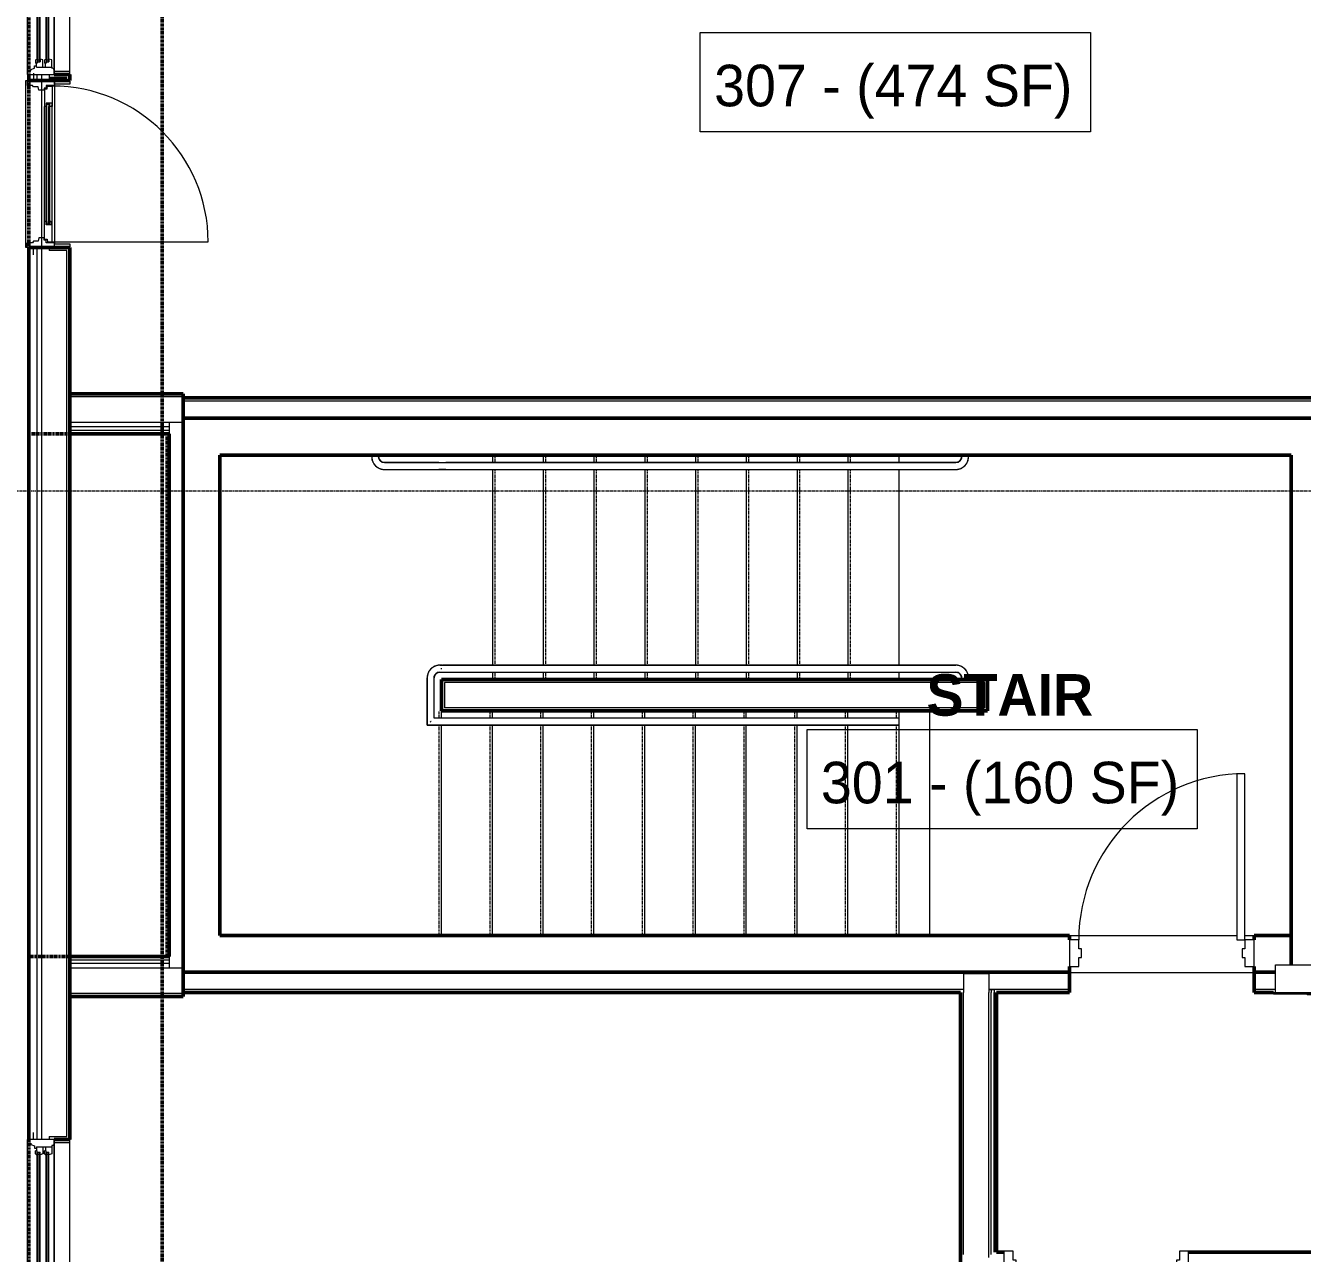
# Model space of a CAD drawing. Header units: inches. Extents: x -4235 to -464, y 9767 to 12463.
# Drawn here: x -3861.4 to -3584.9, y 11370.1 to 11636 of the extents above; entities that cross this region are included whole.
import ezdxf

# ---------------------------------------------------------------- set-up
doc = ezdxf.new("R2010")
doc.units = ezdxf.units.IN
doc.header["$MEASUREMENT"] = 0
for name, pattern in [('Dash 1_16_', [0.125, 0.0625, -0.0625]), ('Grid Line 1_2_', [0.875, 0.5, -0.125, 0.125, -0.125]), ('Overhead 1_16_', [0.101562, 0.0625, -0.039062])]:
    doc.linetypes.add(name, pattern=pattern)
for name, color, linetype, lineweight in [('0-1', 7, 'Continuous', 5), ('0-2', 90, 'Continuous', 9), ('A-AREA-IDEN', 2, 'Continuous', 9), ('A-DOOR-1', 50, 'Continuous', 20), ('A-DOOR-2', 90, 'Continuous', 9), ('A-DOOR-3', 31, 'Continuous', 9), ('A-DOOR-4', 31, 'Continuous', 20), ('A-DOOR-FRAM', 31, 'Continuous', 9), ('A-DOOR-FRAM-1', 50, 'Continuous', 20), ('A-DOOR-FRAM-2', 31, 'Continuous', 20), ('A-DOOR-GLAZ', 31, 'Continuous', 9), ('A-FLOR-2', 90, 'Continuous', 9), ('A-FLOR-3', 192, 'Continuous', 9), ('A-FLOR-HRAL-1', 90, 'Continuous', 9), ('A-GLAZ-1', 151, 'Continuous', 9), ('A-GLAZ-2', 151, 'Continuous', 20), ('A-WALL', 113, 'Continuous', 13), ('A-WALL-2', 250, 'Continuous', 13), ('A-WALL-3', 7, 'Continuous', 50), ('A-WALL-4', 113, 'Continuous', 50), ('A-WALL-5', 113, 'Continuous', 9), ('C-PROP-LINE-1', 91, 'Dash 1_16_', 50), ('E-FIRE-1', 90, 'Continuous', 9), ('I-WALL-1', 7, 'Continuous', 50), ('Q-CASE-1', 90, 'Continuous', 9), ('S-GRID-1', 1, 'Grid Line 1_2_', 9), ('S-STRS-3', 90, 'Continuous', 9), ('S-STRS-4', 90, 'Overhead 1_16_', 9)]:
    doc.layers.add(name, color=color, linetype=linetype, lineweight=lineweight)
doc.styles.add('Century Gothic', font='ufonts.com_century-gothic.ttf', dxfattribs={"height": 9})
doc.styles.add('Century Gothic_B', font='GOTHICB.TTF', dxfattribs={"height": 9})

# ---------------------------------------------------------------- blocks, each defined once
blk = doc.blocks.new('HOLLOW METAL - UNIT DOOR-2191978-BACKGROUND - 3RD FLOOR')
at = {"layer": 'A-DOOR-1'}
for p, q in [((18, 40.125), (16.25, 40.125)), ((16.25, 40.125), (16.25, 4.125)), ((18, 4.125), (18, 40.125)), ((16.25, 4.125), (18, 4.125))]:
    blk.add_line(p, q, dxfattribs=at)
at = {"layer": 'A-DOOR-2'}
blk.add_arc((18, 4.125), 36, 90, 180, dxfattribs=at)
at = {"layer": 'A-DOOR-FRAM-1'}
for p, q in [((-18, 4.125), (-20, 4.125)), ((-20, 4.125), (-20, -3.875)), ((-18, 2.1875), (-18, 4.125)), ((18, 4.125), (18, 2.1875)), ((20, 4.125), (18, 4.125)), ((20, -3.875), (20, 4.125)), ((-17.375, 2.1875), (-18, 2.1875)), ((-17.375, -1.9375), (-17.375, 2.1875)), ((18, 2.1875), (17.375, 2.1875)), ((17.375, 2.1875), (17.375, -1.9375)), ((-18, -3.875), (-18, -1.9375)), ((-18, -1.9375), (-17.375, -1.9375)), ((17.375, -1.9375), (18, -1.9375)), ((18, -1.9375), (18, -3.875)), ((-20, -3.875), (-18, -3.875)), ((18, -3.875), (20, -3.875))]:
    blk.add_line(p, q, dxfattribs=at)
blk = doc.blocks.new('104416 - Fire Extinguishers - Wall - Class A - Light - 2A-2205784-BACKGROUND - 3RD FLOOR')
at = {"layer": 'E-FIRE-1'}
for p, q in [((13.19, 2.44), (13.19, 2.19)), ((23.19, 2.44), (13.19, 2.44)), ((13.19, 2.44), (23.19, 2.44)), ((13.19, 2.44), (13.19, 2.19)), ((23.19, 2.19), (13.19, 2.19)), ((13.63, -3.81), (13.63, 2.19)), ((14.41, 2.44), (14.41, 2.69)), ((14.44, 2.69), (14.84, 2.69)), ((14.44, 2.44), (14.44, 2.69)), ((14.84, 2.69), (15.03, 2.69)), ((14.84, 2.44), (14.84, 2.69)), ((15.03, 2.69), (15.11, 2.69)), ((15.03, 2.44), (15.03, 2.69)), ((15.11, 2.69), (15.24, 2.69)), ((15.11, 2.44), (15.11, 2.69)), ((15.24, 2.69), (15.51, 2.69)), ((15.24, 2.44), (15.24, 2.69)), ((15.51, 2.69), (15.73, 2.69)), ((15.51, 2.44), (15.51, 2.69)), ((15.73, 2.69), (15.87, 2.69)), ((15.73, 2.44), (15.73, 2.69)), ((15.87, 2.69), (15.91, 2.69)), ((15.87, 2.44), (15.87, 2.69)), ((15.91, 2.44), (15.91, 2.69)), ((15.94, 2.44), (15.94, 2.69)), ((22.75, 2.19), (22.75, -3.81)), ((23.19, 2.19), (23.19, 2.44)), ((23.19, 2.19), (23.19, 2.44)), ((22.75, -3.81), (13.63, -3.81))]:
    blk.add_line(p, q, dxfattribs=at)
blk = doc.blocks.new('CTR - 1st Phase - Common Walls_rvt-1-BACKGROUND - 3RD FLOOR')
at = {"layer": 'A-WALL-2'}
for p, q in [((-3827.32, 11554.74), (-3487.3, 11554.74)), ((-3827.32, 11551.24), (-3487.3, 11551.24)), ((-3658.27, 11430.74), (-3827.32, 11430.74)), ((-3658.27, 11430.74), (-3652.77, 11430.74)), ((-3658.27, 11430.74), (-3658.27, 11427.24)), ((-3652.77, 11430.74), (-3658.27, 11430.74)), ((-3652.77, 11430.74), (-3652.77, 11427.24)), ((-3635.32, 11430.74), (-3652.77, 11430.74)), ((-3590.7, 11430.74), (-3595.32, 11430.74)), ((-3658.27, 11427.24), (-3827.32, 11427.24)), ((-3658.27, 11427.24), (-3658.27, 11426.61)), ((-3652.77, 11427.24), (-3652.27, 11427.24)), ((-3652.77, 11427.24), (-3652.77, 11426.61)), ((-3652.27, 11427.24), (-3652.77, 11427.24)), ((-3652.27, 11427.24), (-3651.65, 11427.24)), ((-3652.27, 11427.24), (-3652.27, 11426.61)), ((-3651.65, 11427.24), (-3652.27, 11427.24)), ((-3651.65, 11427.24), (-3651.65, 11426.61)), ((-3635.32, 11427.24), (-3651.65, 11427.24)), ((-3590.7, 11427.24), (-3595.32, 11427.24)), ((-3658.27, 11370.36), (-3658.27, 11426.61)), ((-3652.77, 11370.36), (-3652.77, 11426.61)), ((-3652.27, 11370.36), (-3652.27, 11426.61)), ((-3651.65, 11370.36), (-3651.65, 11426.61)), ((-3658.27, 11369.86), (-3658.27, 11370.36)), ((-3652.77, 11369.24), (-3652.77, 11370.36)), ((-3652.27, 11369.86), (-3652.27, 11370.36))]:
    blk.add_line(p, q, dxfattribs=at)
at = {"layer": 'A-WALL-3'}
for p, q in [((-3487.3, 11555.36), (-3827.32, 11555.36)), ((-3827.32, 11555.36), (-3827.32, 11550.99)), ((-3827.32, 11550.99), (-3487.3, 11550.99)), ((-3635.32, 11430.99), (-3827.32, 11430.99)), ((-3827.32, 11430.99), (-3827.32, 11426.61)), ((-3635.32, 11426.61), (-3635.32, 11430.99)), ((-3590.7, 11430.99), (-3595.32, 11430.99)), ((-3595.32, 11430.99), (-3595.32, 11426.61)), ((-3827.32, 11426.61), (-3658.9, 11426.61)), ((-3651.15, 11426.61), (-3635.32, 11426.61)), ((-3595.32, 11426.61), (-3591.14, 11426.61))]:
    blk.add_line(p, q, dxfattribs=at)
at = {"layer": 'I-WALL-1'}
for p, q in [((-3658.9, 11426.61), (-3658.9, 11370.36)), ((-3651.15, 11370.36), (-3651.15, 11426.61)), ((-3658.9, 11370.36), (-3658.9, 11363.24)), ((-3649.52, 11370.36), (-3651.15, 11370.36)), ((-3479.55, 11370.36), (-3609.52, 11370.36))]:
    blk.add_line(p, q, dxfattribs=at)
at = {"layer": '0-2', "rotation": 180}
for name, p in [('104416 - Fire Extinguishers - Wall - Class A - Light - 2A-2205784-BACKGROUND - 3RD FLOOR', (-3567.95, 11428.8)), ('HOLLOW METAL - UNIT DOOR-2191978-BACKGROUND - 3RD FLOOR', (-3629.52, 11366.74))]:
    blk.add_blockref(name, p, dxfattribs=at)
blk = doc.blocks.new('HOLLOW METAL - STAIR DOOR 3-0 x 6-8-2453426-BACKGROUND - 3RD FLOOR')
at = {"layer": 'A-DOOR-1'}
for p, q in [((18, 39.25), (16.25, 39.25)), ((16.25, 39.25), (16.25, 3.25)), ((18, 3.25), (18, 39.25)), ((16.25, 3.25), (18, 3.25))]:
    blk.add_line(p, q, dxfattribs=at)
at = {"layer": 'A-DOOR-2'}
blk.add_arc((18, 3.25), 36, 90, 180, dxfattribs=at)
at = {"layer": 'A-DOOR-FRAM-1'}
for p, q in [((-18, 3.25), (-20, 3.25)), ((-20, 3.25), (-20, -2.5)), ((-18, 1.3125), (-18, 3.25)), ((18, 3.25), (18, 1.3125)), ((20, 3.25), (18, 3.25)), ((20, -2.5), (20, 3.25)), ((-17.375, 1.3125), (-18, 1.3125)), ((-17.375, -0.5625), (-17.375, 1.3125)), ((18, 1.3125), (17.375, 1.3125)), ((17.375, 1.3125), (17.375, -0.5625)), ((-20, -2.5), (-18, -2.5)), ((-18, -2.5), (-18, -0.5625)), ((-18, -0.5625), (-17.375, -0.5625)), ((17.375, -0.5625), (18, -0.5625)), ((18, -0.5625), (18, -2.5)), ((18, -2.5), (20, -2.5))]:
    blk.add_line(p, q, dxfattribs=at)
blk = doc.blocks.new('Top Rail Type - Top Rail_Internal_-2424883-BACKGROUND - 3RD FLOOR')
at = {"layer": 'A-FLOR-HRAL-1'}
for p, q in [((-3771.3, 11497.49), (-3771.7, 11497.49)), ((-3759.92, 11497.49), (-3771.11, 11497.49)), ((-3672.41, 11497.49), (-3759.92, 11497.49)), ((-3659.95, 11497.49), (-3671.75, 11497.49)), ((-3774.45, 11494.74), (-3774.45, 11484.49)), ((-3772.95, 11485.99), (-3772.95, 11494.74)), ((-3771.7, 11495.99), (-3771.3, 11495.99)), ((-3771.11, 11495.99), (-3759.92, 11495.99)), ((-3759.92, 11495.99), (-3672.41, 11495.99)), ((-3671.75, 11495.99), (-3659.95, 11495.99)), ((-3658.7, 11494.74), (-3658.7, 11494.36)), ((-3657.2, 11494.36), (-3657.2, 11494.74)), ((-3771.9, 11485.99), (-3772.95, 11485.99)), ((-3672.32, 11485.99), (-3771.23, 11485.99)), ((-3774.45, 11484.49), (-3771.9, 11484.49)), ((-3771.23, 11484.49), (-3672.32, 11484.49))]:
    blk.add_line(p, q, dxfattribs=at)
at = {"layer": 'A-FLOR-HRAL-1', "flags": 128}
for points in [[(-3771.7, 11497.49), (-3771.81, 11497.49), (-3771.92, 11497.48), (-3772.03, 11497.47), (-3772.14, 11497.45), (-3772.25, 11497.43), (-3772.35, 11497.41), (-3772.46, 11497.38), (-3772.56, 11497.35), (-3772.67, 11497.31), (-3772.77, 11497.27), (-3772.87, 11497.23), (-3772.97, 11497.18), (-3773.07, 11497.13), (-3773.16, 11497.07), (-3773.25, 11497.01), (-3773.34, 11496.95), (-3773.43, 11496.88), (-3773.51, 11496.81), (-3773.59, 11496.73), (-3773.67, 11496.66), (-3773.75, 11496.57), (-3773.82, 11496.49), (-3773.89, 11496.41), (-3773.95, 11496.32), (-3774.01, 11496.23), (-3774.07, 11496.13), (-3774.12, 11496.04), (-3774.17, 11495.94), (-3774.22, 11495.84), (-3774.26, 11495.74), (-3774.3, 11495.63), (-3774.33, 11495.53), (-3774.36, 11495.42), (-3774.39, 11495.31), (-3774.41, 11495.21), (-3774.43, 11495.1), (-3774.44, 11494.99), (-3774.45, 11494.88), (-3774.45, 11494.77), (-3774.45, 11494.74)], [(-3671.75, 11497.49), (-3671.8, 11497.49), (-3671.84, 11497.49), (-3671.89, 11497.49), (-3671.94, 11497.49), (-3671.99, 11497.49), (-3672.04, 11497.49), (-3672.09, 11497.49), (-3672.14, 11497.49), (-3672.19, 11497.49), (-3672.23, 11497.49), (-3672.28, 11497.49), (-3672.32, 11497.49), (-3672.37, 11497.49), (-3672.41, 11497.49), (-3672.41, 11497.49)], [(-3657.2, 11494.74), (-3657.2, 11494.85), (-3657.21, 11494.96), (-3657.22, 11495.07), (-3657.23, 11495.18), (-3657.25, 11495.29), (-3657.28, 11495.39), (-3657.31, 11495.5), (-3657.34, 11495.6), (-3657.38, 11495.71), (-3657.42, 11495.81), (-3657.46, 11495.91), (-3657.51, 11496.01), (-3657.56, 11496.11), (-3657.62, 11496.2), (-3657.68, 11496.29), (-3657.74, 11496.38), (-3657.81, 11496.47), (-3657.88, 11496.55), (-3657.96, 11496.63), (-3658.03, 11496.71), (-3658.11, 11496.79), (-3658.2, 11496.86), (-3658.28, 11496.93), (-3658.37, 11496.99), (-3658.46, 11497.05), (-3658.56, 11497.11), (-3658.65, 11497.16), (-3658.75, 11497.21), (-3658.85, 11497.26), (-3658.95, 11497.3), (-3659.06, 11497.34), (-3659.16, 11497.37), (-3659.27, 11497.4), (-3659.37, 11497.43), (-3659.48, 11497.45), (-3659.59, 11497.47), (-3659.7, 11497.48), (-3659.81, 11497.49), (-3659.92, 11497.49), (-3659.95, 11497.49)], [(-3772.95, 11494.74), (-3772.95, 11494.79), (-3772.94, 11494.84), (-3772.94, 11494.89), (-3772.93, 11494.94), (-3772.92, 11494.99), (-3772.91, 11495.04), (-3772.9, 11495.08), (-3772.89, 11495.13), (-3772.87, 11495.18), (-3772.85, 11495.23), (-3772.83, 11495.27), (-3772.81, 11495.32), (-3772.78, 11495.36), (-3772.76, 11495.4), (-3772.73, 11495.45), (-3772.7, 11495.49), (-3772.67, 11495.53), (-3772.64, 11495.56), (-3772.6, 11495.6), (-3772.57, 11495.64), (-3772.53, 11495.67), (-3772.5, 11495.7), (-3772.46, 11495.73), (-3772.42, 11495.76), (-3772.37, 11495.79), (-3772.33, 11495.82), (-3772.29, 11495.84), (-3772.24, 11495.86), (-3772.2, 11495.89), (-3772.15, 11495.9), (-3772.1, 11495.92), (-3772.06, 11495.94), (-3772.01, 11495.95), (-3771.96, 11495.96), (-3771.91, 11495.97), (-3771.86, 11495.98), (-3771.81, 11495.98), (-3771.76, 11495.99), (-3771.71, 11495.99), (-3771.7, 11495.99)], [(-3672.41, 11495.99), (-3672.37, 11495.99), (-3672.33, 11495.99), (-3672.28, 11495.99), (-3672.24, 11495.99), (-3672.19, 11495.99), (-3672.14, 11495.99), (-3672.09, 11495.99), (-3672.05, 11495.99), (-3672, 11495.99), (-3671.95, 11495.99), (-3671.9, 11495.99), (-3671.85, 11495.99), (-3671.8, 11495.99), (-3671.75, 11495.99), (-3671.75, 11495.99)], [(-3659.95, 11495.99), (-3659.9, 11495.99), (-3659.85, 11495.99), (-3659.8, 11495.98), (-3659.75, 11495.97), (-3659.7, 11495.96), (-3659.65, 11495.95), (-3659.6, 11495.94), (-3659.56, 11495.93), (-3659.51, 11495.91), (-3659.46, 11495.89), (-3659.42, 11495.87), (-3659.37, 11495.85), (-3659.33, 11495.82), (-3659.28, 11495.8), (-3659.24, 11495.77), (-3659.2, 11495.74), (-3659.16, 11495.71), (-3659.12, 11495.68), (-3659.09, 11495.65), (-3659.05, 11495.61), (-3659.02, 11495.57), (-3658.99, 11495.54), (-3658.95, 11495.5), (-3658.92, 11495.46), (-3658.9, 11495.41), (-3658.87, 11495.37), (-3658.85, 11495.33), (-3658.82, 11495.28), (-3658.8, 11495.24), (-3658.78, 11495.19), (-3658.77, 11495.15), (-3658.75, 11495.1), (-3658.74, 11495.05), (-3658.73, 11495), (-3658.72, 11494.95), (-3658.71, 11494.9), (-3658.7, 11494.85), (-3658.7, 11494.8), (-3658.7, 11494.75), (-3658.7, 11494.74)], [(-3771.23, 11485.99), (-3771.28, 11485.99), (-3771.32, 11485.99), (-3771.37, 11485.99), (-3771.41, 11485.99), (-3771.46, 11485.99), (-3771.51, 11485.99), (-3771.55, 11485.99), (-3771.6, 11485.99), (-3771.65, 11485.99), (-3771.7, 11485.99), (-3771.75, 11485.99), (-3771.8, 11485.99), (-3771.85, 11485.99), (-3771.9, 11485.99), (-3771.9, 11485.99)], [(-3771.9, 11484.49), (-3771.85, 11484.49), (-3771.8, 11484.49), (-3771.75, 11484.49), (-3771.7, 11484.49), (-3771.65, 11484.49), (-3771.61, 11484.49), (-3771.56, 11484.49), (-3771.51, 11484.49), (-3771.46, 11484.49), (-3771.42, 11484.49), (-3771.37, 11484.49), (-3771.33, 11484.49), (-3771.28, 11484.49), (-3771.24, 11484.49), (-3771.23, 11484.49)]]:
    blk.add_lwpolyline(points, dxfattribs=at)
at = {"layer": 'A-FLOR-HRAL-1'}
blk.add_open_spline([(-3771.32, 11496.66), (-3771.32, 11496.69), (-3771.32, 11496.74), (-3771.32, 11496.79), (-3771.32, 11496.82)], degree=3, dxfattribs=at)
blk.add_open_spline([(-3773.61, 11485.33), (-3773.62, 11485.32), (-3773.65, 11485.29), (-3773.7, 11485.24), (-3773.75, 11485.19), (-3773.78, 11485.16), (-3773.79, 11485.15)], degree=3, knots=[0.46086968, 0.46086968, 0.46086968, 0.46086968, 0.47916667, 0.5, 0.52083333, 0.53913032, 0.53913032, 0.53913032, 0.53913032], dxfattribs=at)
blk = doc.blocks.new('Top Rail Type - Top Rail_Internal_-V12-BACKGROUND - 3RD FLOOR')
at = {"layer": 'A-FLOR-HRAL-1'}
for p, q in [((-3771.7, 11497.49), (-3771.32, 11497.49)), ((-3771.32, 11497.49), (-3672.81, 11497.49)), ((-3672.81, 11497.49), (-3671.75, 11497.49)), ((-3671.75, 11497.49), (-3659.95, 11497.49)), ((-3774.45, 11484.49), (-3774.45, 11494.74)), ((-3772.95, 11485.99), (-3772.95, 11494.74)), ((-3771.7, 11495.99), (-3771.32, 11495.99)), ((-3771.32, 11495.99), (-3672.81, 11495.99)), ((-3672.81, 11495.99), (-3671.75, 11495.99)), ((-3671.75, 11495.99), (-3659.95, 11495.99)), ((-3658.7, 11494.74), (-3658.7, 11494.36)), ((-3657.2, 11494.74), (-3657.2, 11494.36)), ((-3771.9, 11485.99), (-3772.95, 11485.99)), ((-3770.83, 11485.99), (-3771.9, 11485.99)), ((-3672.32, 11485.99), (-3770.83, 11485.99)), ((-3771.9, 11484.49), (-3774.45, 11484.49)), ((-3770.83, 11484.49), (-3771.9, 11484.49)), ((-3672.32, 11484.49), (-3770.83, 11484.49))]:
    blk.add_line(p, q, dxfattribs=at)
for centre, radius, start, end in [((-3771.7, 11494.74), 2.75, 90, 180), ((-3659.95, 11494.74), 2.75, 0, 90), ((-3771.7, 11494.74), 1.25, 90, 180), ((-3659.95, 11494.74), 1.25, 0, 90)]:
    blk.add_arc(centre, radius, start, end, dxfattribs=at)
blk = doc.blocks.new('Top Rail Type - Top Rail_Internal_-2424885-BACKGROUND - 3RD FLOOR')
at = {"layer": 'A-FLOR-HRAL-1'}
for p, q in [((-3786.45, 11542.99), (-3786.45, 11542.61)), ((-3784.95, 11542.61), (-3784.95, 11542.99)), ((-3771.9, 11541.36), (-3783.7, 11541.36)), ((-3759.92, 11541.36), (-3770.43, 11541.36)), ((-3672.41, 11541.36), (-3759.92, 11541.36)), ((-3659.95, 11541.36), (-3671.75, 11541.36)), ((-3658.7, 11542.99), (-3658.7, 11542.61)), ((-3657.2, 11542.61), (-3657.2, 11542.99)), ((-3783.7, 11539.86), (-3771.9, 11539.86)), ((-3770.43, 11539.86), (-3759.92, 11539.86)), ((-3759.92, 11539.86), (-3672.41, 11539.86)), ((-3671.75, 11539.86), (-3659.95, 11539.86))]:
    blk.add_line(p, q, dxfattribs=at)
at = {"layer": 'A-FLOR-HRAL-1', "flags": 128}
for points in [[(-3786.45, 11542.61), (-3786.45, 11542.5), (-3786.44, 11542.39), (-3786.43, 11542.29), (-3786.41, 11542.18), (-3786.39, 11542.07), (-3786.37, 11541.96), (-3786.34, 11541.85), (-3786.31, 11541.75), (-3786.27, 11541.65), (-3786.23, 11541.54), (-3786.19, 11541.44), (-3786.14, 11541.34), (-3786.09, 11541.25), (-3786.03, 11541.15), (-3785.97, 11541.06), (-3785.9, 11540.97), (-3785.84, 11540.89), (-3785.77, 11540.8), (-3785.69, 11540.72), (-3785.61, 11540.64), (-3785.53, 11540.57), (-3785.45, 11540.49), (-3785.36, 11540.43), (-3785.28, 11540.36), (-3785.18, 11540.3), (-3785.09, 11540.24), (-3784.99, 11540.19), (-3784.9, 11540.14), (-3784.8, 11540.09), (-3784.7, 11540.05), (-3784.59, 11540.01), (-3784.49, 11539.98), (-3784.38, 11539.95), (-3784.27, 11539.93), (-3784.17, 11539.9), (-3784.06, 11539.89), (-3783.95, 11539.88), (-3783.84, 11539.87), (-3783.73, 11539.86), (-3783.7, 11539.86)], [(-3783.7, 11541.36), (-3783.75, 11541.37), (-3783.8, 11541.37), (-3783.85, 11541.37), (-3783.9, 11541.38), (-3783.95, 11541.39), (-3784, 11541.4), (-3784.04, 11541.41), (-3784.09, 11541.43), (-3784.14, 11541.44), (-3784.19, 11541.46), (-3784.23, 11541.48), (-3784.28, 11541.51), (-3784.32, 11541.53), (-3784.36, 11541.56), (-3784.4, 11541.58), (-3784.45, 11541.61), (-3784.48, 11541.64), (-3784.52, 11541.67), (-3784.56, 11541.71), (-3784.6, 11541.74), (-3784.63, 11541.78), (-3784.66, 11541.82), (-3784.69, 11541.86), (-3784.72, 11541.9), (-3784.75, 11541.94), (-3784.78, 11541.98), (-3784.8, 11542.03), (-3784.82, 11542.07), (-3784.84, 11542.12), (-3784.86, 11542.16), (-3784.88, 11542.21), (-3784.9, 11542.26), (-3784.91, 11542.3), (-3784.92, 11542.35), (-3784.93, 11542.4), (-3784.94, 11542.45), (-3784.94, 11542.5), (-3784.95, 11542.55), (-3784.95, 11542.6), (-3784.95, 11542.61)], [(-3771.9, 11541.36), (-3771.79, 11541.36), (-3771.68, 11541.36), (-3771.57, 11541.36), (-3771.46, 11541.36), (-3771.36, 11541.36), (-3771.25, 11541.36), (-3771.14, 11541.36), (-3771.04, 11541.36), (-3770.93, 11541.36), (-3770.83, 11541.36), (-3770.73, 11541.36), (-3770.63, 11541.36), (-3770.54, 11541.36), (-3770.44, 11541.36), (-3770.43, 11541.36)], [(-3671.75, 11541.36), (-3671.8, 11541.36), (-3671.84, 11541.36), (-3671.89, 11541.36), (-3671.94, 11541.36), (-3671.99, 11541.36), (-3672.04, 11541.36), (-3672.09, 11541.36), (-3672.14, 11541.36), (-3672.19, 11541.36), (-3672.23, 11541.36), (-3672.28, 11541.36), (-3672.32, 11541.36), (-3672.37, 11541.36), (-3672.41, 11541.36), (-3672.41, 11541.36)], [(-3659.95, 11539.86), (-3659.84, 11539.87), (-3659.73, 11539.87), (-3659.62, 11539.88), (-3659.51, 11539.9), (-3659.4, 11539.92), (-3659.3, 11539.94), (-3659.19, 11539.97), (-3659.08, 11540), (-3658.98, 11540.04), (-3658.88, 11540.08), (-3658.78, 11540.13), (-3658.68, 11540.18), (-3658.58, 11540.23), (-3658.49, 11540.28), (-3658.4, 11540.34), (-3658.31, 11540.41), (-3658.22, 11540.48), (-3658.14, 11540.55), (-3658.05, 11540.62), (-3657.98, 11540.7), (-3657.9, 11540.78), (-3657.83, 11540.86), (-3657.76, 11540.95), (-3657.7, 11541.04), (-3657.63, 11541.13), (-3657.58, 11541.22), (-3657.52, 11541.32), (-3657.47, 11541.42), (-3657.43, 11541.52), (-3657.39, 11541.62), (-3657.35, 11541.72), (-3657.31, 11541.83), (-3657.28, 11541.93), (-3657.26, 11542.04), (-3657.24, 11542.15), (-3657.22, 11542.26), (-3657.21, 11542.37), (-3657.2, 11542.47), (-3657.2, 11542.58), (-3657.2, 11542.61)], [(-3658.7, 11542.61), (-3658.7, 11542.56), (-3658.7, 11542.51), (-3658.71, 11542.46), (-3658.71, 11542.42), (-3658.72, 11542.37), (-3658.73, 11542.32), (-3658.75, 11542.27), (-3658.76, 11542.22), (-3658.78, 11542.17), (-3658.8, 11542.13), (-3658.82, 11542.08), (-3658.84, 11542.04), (-3658.86, 11541.99), (-3658.89, 11541.95), (-3658.92, 11541.91), (-3658.95, 11541.87), (-3658.98, 11541.83), (-3659.01, 11541.79), (-3659.04, 11541.75), (-3659.08, 11541.72), (-3659.11, 11541.68), (-3659.15, 11541.65), (-3659.19, 11541.62), (-3659.23, 11541.59), (-3659.27, 11541.56), (-3659.32, 11541.54), (-3659.36, 11541.51), (-3659.4, 11541.49), (-3659.45, 11541.47), (-3659.5, 11541.45), (-3659.54, 11541.43), (-3659.59, 11541.42), (-3659.64, 11541.4), (-3659.69, 11541.39), (-3659.74, 11541.38), (-3659.79, 11541.38), (-3659.84, 11541.37), (-3659.89, 11541.37), (-3659.94, 11541.36), (-3659.95, 11541.36)], [(-3770.43, 11539.86), (-3770.53, 11539.86), (-3770.62, 11539.86), (-3770.72, 11539.86), (-3770.82, 11539.86), (-3770.93, 11539.86), (-3771.03, 11539.86), (-3771.13, 11539.86), (-3771.24, 11539.86), (-3771.35, 11539.86), (-3771.46, 11539.86), (-3771.56, 11539.86), (-3771.67, 11539.86), (-3771.78, 11539.86), (-3771.89, 11539.86), (-3771.9, 11539.86)], [(-3672.41, 11539.86), (-3672.37, 11539.86), (-3672.33, 11539.86), (-3672.28, 11539.86), (-3672.24, 11539.86), (-3672.19, 11539.86), (-3672.14, 11539.86), (-3672.09, 11539.86), (-3672.05, 11539.86), (-3672, 11539.86), (-3671.95, 11539.86), (-3671.9, 11539.86), (-3671.85, 11539.86), (-3671.8, 11539.86), (-3671.75, 11539.86), (-3671.75, 11539.86)]]:
    blk.add_lwpolyline(points, dxfattribs=at)
blk = doc.blocks.new('Top Rail Type - Top Rail_Internal_-V15-BACKGROUND - 3RD FLOOR')
at = {"layer": 'A-FLOR-HRAL-1'}
for p, q in [((-3786.45, 11542.99), (-3786.45, 11542.61)), ((-3784.95, 11542.99), (-3784.95, 11542.61)), ((-3783.7, 11541.36), (-3771.9, 11541.36)), ((-3771.9, 11541.36), (-3770.83, 11541.36)), ((-3770.83, 11541.36), (-3672.81, 11541.36)), ((-3672.81, 11541.36), (-3671.75, 11541.36)), ((-3671.75, 11541.36), (-3659.95, 11541.36)), ((-3658.7, 11542.61), (-3658.7, 11542.99)), ((-3657.2, 11542.61), (-3657.2, 11542.99)), ((-3783.7, 11539.86), (-3771.9, 11539.86)), ((-3771.9, 11539.86), (-3770.83, 11539.86)), ((-3770.83, 11539.86), (-3672.81, 11539.86)), ((-3672.81, 11539.86), (-3671.75, 11539.86)), ((-3671.75, 11539.86), (-3659.95, 11539.86))]:
    blk.add_line(p, q, dxfattribs=at)
for centre, radius, start, end in [((-3783.7, 11542.61), 2.75, 180, 270), ((-3783.7, 11542.61), 1.25, 180, 270), ((-3659.95, 11542.61), 2.75, 270, 0), ((-3659.95, 11542.61), 1.25, 270, 0)]:
    blk.add_arc(centre, radius, start, end, dxfattribs=at)
blk = doc.blocks.new('top of stairs parapet wall2 - top of stairs parapet wall-2386922-BACKGROUND - 3RD FLOOR')
at = {"layer": 'Q-CASE-1'}
for p, q in [((-2583.7, 10168.59), (-2632.32, 10168.59)), ((-2632.32, 10161.84), (-2583.7, 10161.84))]:
    blk.add_line(p, q, dxfattribs=at)
blk = doc.blocks.new('CTR - 1st Phase -Stairs _ Elevators_rvt-1-BACKGROUND - 3RD FLOOR')
at = {"layer": 'A-FLOR-2'}
for p, q in [((-3672.32, 11542.99), (-3672.32, 11541.36)), ((-3672.32, 11539.87), (-3672.32, 11497.48)), ((-3672.32, 11495.99), (-3672.32, 11494.36)), ((-3635.32, 11438.99), (-3599.07, 11438.99)), ((-3597.32, 11438.99), (-3595.32, 11438.99))]:
    blk.add_line(p, q, dxfattribs=at)
at = {"layer": 'A-WALL-2'}
for p, q in [((-3770.7, 11493.74), (-3770.7, 11488.24)), ((-3653.7, 11493.74), (-3770.7, 11493.74)), ((-3653.7, 11488.24), (-3653.7, 11493.74)), ((-3653.7, 11488.24), (-3770.7, 11488.24))]:
    blk.add_line(p, q, dxfattribs=at)
at = {"layer": 'A-WALL-3'}
for p, q in [((-3819.32, 11550.99), (-3827.32, 11550.99)), ((-3827.32, 11550.99), (-3827.32, 11438.99)), ((-3587.32, 11550.99), (-3819.32, 11550.99)), ((-3477.32, 11550.99), (-3587.32, 11550.99)), ((-3819.32, 11438.99), (-3819.32, 11542.99)), ((-3819.32, 11542.99), (-3587.32, 11542.99)), ((-3587.32, 11542.99), (-3587.32, 11432.61)), ((-3827.32, 11438.99), (-3827.32, 11430.99)), ((-3635.32, 11438.99), (-3819.32, 11438.99)), ((-3635.32, 11437.99), (-3635.32, 11438.99)), ((-3587.32, 11438.99), (-3595.32, 11438.99)), ((-3595.32, 11438.99), (-3595.32, 11437.99)), ((-3587.32, 11432.61), (-3587.32, 11438.99)), ((-3827.32, 11430.99), (-3635.32, 11430.99)), ((-3635.32, 11430.99), (-3635.32, 11432.24)), ((-3595.32, 11432.24), (-3595.32, 11430.99)), ((-3595.32, 11430.99), (-3590.7, 11430.99))]:
    blk.add_line(p, q, dxfattribs=at)
at = {"layer": 'I-WALL-1'}
for p, q in [((-3653.07, 11494.36), (-3771.32, 11494.36)), ((-3771.32, 11494.36), (-3771.32, 11493.74)), ((-3771.32, 11493.74), (-3771.32, 11488.24)), ((-3653.07, 11493.74), (-3653.07, 11494.36)), ((-3653.07, 11488.24), (-3653.07, 11493.74)), ((-3771.32, 11488.24), (-3771.32, 11487.61)), ((-3653.07, 11487.61), (-3653.07, 11488.24)), ((-3771.32, 11487.61), (-3653.07, 11487.61))]:
    blk.add_line(p, q, dxfattribs=at)
at = {"layer": 'S-STRS-3'}
for p, q in [((-3760.32, 11542.99), (-3760.32, 11541.36)), ((-3749.32, 11542.99), (-3749.32, 11541.36)), ((-3738.32, 11542.99), (-3738.32, 11541.36)), ((-3727.32, 11542.99), (-3727.32, 11541.36)), ((-3716.32, 11542.99), (-3716.32, 11541.36)), ((-3705.32, 11542.99), (-3705.32, 11541.36)), ((-3694.32, 11542.99), (-3694.32, 11541.36)), ((-3683.32, 11542.99), (-3683.32, 11541.36)), ((-3672.32, 11542.99), (-3672.32, 11541.36)), ((-3760.32, 11539.86), (-3760.32, 11497.49)), ((-3749.32, 11539.86), (-3749.32, 11497.49)), ((-3738.32, 11539.86), (-3738.32, 11497.49)), ((-3727.32, 11539.86), (-3727.32, 11497.49)), ((-3716.32, 11539.86), (-3716.32, 11497.49)), ((-3705.32, 11539.86), (-3705.32, 11497.49)), ((-3694.32, 11539.86), (-3694.32, 11497.49)), ((-3683.32, 11539.86), (-3683.32, 11497.49)), ((-3672.32, 11539.87), (-3672.32, 11497.48)), ((-3760.32, 11495.99), (-3760.32, 11494.36)), ((-3749.32, 11495.99), (-3749.32, 11494.36)), ((-3738.32, 11495.99), (-3738.32, 11494.36)), ((-3727.32, 11495.99), (-3727.32, 11494.36)), ((-3716.32, 11495.99), (-3716.32, 11494.36)), ((-3705.32, 11495.99), (-3705.32, 11494.36)), ((-3694.32, 11495.99), (-3694.32, 11494.36)), ((-3683.32, 11495.99), (-3683.32, 11494.36)), ((-3672.32, 11495.99), (-3672.32, 11494.36)), ((-3771.32, 11485.98), (-3771.32, 11487.61)), ((-3760.32, 11485.99), (-3760.32, 11487.61)), ((-3749.32, 11485.99), (-3749.32, 11487.61)), ((-3738.32, 11485.99), (-3738.32, 11487.61)), ((-3727.32, 11485.99), (-3727.32, 11487.61)), ((-3716.32, 11485.99), (-3716.32, 11487.61)), ((-3705.32, 11485.99), (-3705.32, 11487.61)), ((-3694.32, 11485.99), (-3694.32, 11487.61)), ((-3683.32, 11485.99), (-3683.32, 11487.61)), ((-3771.32, 11438.99), (-3771.32, 11484.49)), ((-3760.32, 11438.99), (-3760.32, 11484.49)), ((-3749.32, 11438.99), (-3749.32, 11484.49)), ((-3738.32, 11438.99), (-3738.32, 11484.49)), ((-3727.32, 11438.99), (-3727.32, 11484.49)), ((-3716.32, 11438.99), (-3716.32, 11484.49)), ((-3705.32, 11438.99), (-3705.32, 11484.49)), ((-3694.32, 11438.99), (-3694.32, 11484.49)), ((-3683.32, 11438.99), (-3683.32, 11484.49))]:
    blk.add_line(p, q, dxfattribs=at)
at = {"layer": 'S-STRS-4'}
for p, q in [((-3759.82, 11542.99), (-3759.82, 11541.36)), ((-3748.82, 11542.99), (-3748.82, 11541.36)), ((-3737.82, 11542.99), (-3737.82, 11541.36)), ((-3726.82, 11542.99), (-3726.82, 11541.36)), ((-3715.82, 11542.99), (-3715.82, 11541.36)), ((-3704.82, 11542.99), (-3704.82, 11541.36)), ((-3693.82, 11542.99), (-3693.82, 11541.36)), ((-3682.82, 11542.99), (-3682.82, 11541.36)), ((-3759.82, 11539.86), (-3759.82, 11497.49)), ((-3748.82, 11539.86), (-3748.82, 11497.49)), ((-3737.82, 11539.86), (-3737.82, 11497.49)), ((-3726.82, 11539.86), (-3726.82, 11497.49)), ((-3715.82, 11539.86), (-3715.82, 11497.49)), ((-3704.82, 11539.86), (-3704.82, 11497.49)), ((-3693.82, 11539.86), (-3693.82, 11497.49)), ((-3682.82, 11539.86), (-3682.82, 11497.49)), ((-3759.82, 11495.99), (-3759.82, 11494.36)), ((-3748.82, 11495.99), (-3748.82, 11494.36)), ((-3737.82, 11495.99), (-3737.82, 11494.36)), ((-3726.82, 11495.99), (-3726.82, 11494.36)), ((-3715.82, 11495.99), (-3715.82, 11494.36)), ((-3704.82, 11495.99), (-3704.82, 11494.36)), ((-3693.82, 11495.99), (-3693.82, 11494.36)), ((-3682.82, 11495.99), (-3682.82, 11494.36)), ((-3771.82, 11485.99), (-3771.82, 11487.61)), ((-3760.82, 11485.99), (-3760.82, 11487.61)), ((-3749.82, 11485.99), (-3749.82, 11487.61)), ((-3738.82, 11485.99), (-3738.82, 11487.61)), ((-3727.82, 11485.99), (-3727.82, 11487.61)), ((-3716.82, 11485.99), (-3716.82, 11487.61)), ((-3705.82, 11485.99), (-3705.82, 11487.61)), ((-3694.82, 11485.99), (-3694.82, 11487.61)), ((-3683.82, 11485.99), (-3683.82, 11487.61)), ((-3672.82, 11485.99), (-3672.82, 11487.61)), ((-3771.82, 11438.99), (-3771.82, 11484.49)), ((-3760.82, 11438.99), (-3760.82, 11484.49)), ((-3749.82, 11438.99), (-3749.82, 11484.49)), ((-3738.82, 11438.99), (-3738.82, 11484.49)), ((-3727.82, 11438.99), (-3727.82, 11484.49)), ((-3716.82, 11438.99), (-3716.82, 11484.49)), ((-3705.82, 11438.99), (-3705.82, 11484.49)), ((-3694.82, 11438.99), (-3694.82, 11484.49)), ((-3683.82, 11438.99), (-3683.82, 11484.49)), ((-3672.82, 11438.99), (-3672.82, 11484.49))]:
    blk.add_line(p, q, dxfattribs=at)
at = {"layer": '0-2'}
for name, p in [('Top Rail Type - Top Rail_Internal_-2424885-BACKGROUND - 3RD FLOOR', (0, 0)), ('Top Rail Type - Top Rail_Internal_-V15-BACKGROUND - 3RD FLOOR', (0, 0)), ('Top Rail Type - Top Rail_Internal_-2424883-BACKGROUND - 3RD FLOOR', (0, 0)), ('Top Rail Type - Top Rail_Internal_-V12-BACKGROUND - 3RD FLOOR', (0, 0)), ('HOLLOW METAL - STAIR DOOR 3-0 x 6-8-2453426-BACKGROUND - 3RD FLOOR', (-3615.32, 11434.74))]:
    blk.add_blockref(name, p, dxfattribs=at)
at = {"layer": '0-2', "rotation": 90}
blk.add_blockref('top of stairs parapet wall2 - top of stairs parapet wall-2386922-BACKGROUND - 3RD FLOOR', (6496.27, 14071.31), dxfattribs=at)
blk = doc.blocks.new('Door-Inswing-Andersen-400_Series-Single - 3_ 0-1_8_ x 6_ 7-1_2_ - 3rd floor-V2-BACKGROUND - 3RD FLOOR')
at = {"layer": 'A-DOOR-3'}
blk.add_line((16.87, 0.66), (16.87, 34.41), dxfattribs=at)
blk.add_arc((16.87, 0.66), 33.75, 90, 180, dxfattribs=at)
at = {"layer": 'A-DOOR-4'}
for p, q in [((-16.87, -0.41), (-16.87, 0.66)), ((-16.87, 0.66), (-12.44, 0.66)), ((-13.19, 0.66), (-13.19, -0.66)), ((-13.19, 0.66), (-13.19, 0.59)), ((-13.19, 0.59), (-12.67, 0.59)), ((-12.44, 0.09), (-13.19, 0.09)), ((-12.67, 0.59), (-12.47, 0.34)), ((-12.47, 0.34), (-12.44, 0.16)), ((12.44, 0.66), (-12.44, 0.66)), ((-12.44, 0.16), (-12.44, 0.09)), ((16.87, 0.66), (12.44, 0.66)), ((12.47, 0.34), (12.44, 0.16)), ((12.44, 0.16), (12.44, 0.09)), ((12.44, 0.09), (13.19, 0.09)), ((12.67, 0.59), (12.47, 0.34)), ((13.19, 0.59), (12.67, 0.59)), ((13.19, 0.66), (13.19, -0.66)), ((13.19, 0.66), (13.19, 0.59)), ((16.87, -0.41), (16.87, 0.66)), ((-16.26, -0.42), (-16.87, -0.41)), ((-16.26, -1.06), (-16.26, -0.42)), ((-16.26, -1.06), (-12.44, -1.06)), ((-13.19, -0.66), (-12.44, -0.66)), ((-12.44, -0.75), (-12.47, -1.06)), ((-12.44, -0.66), (-12.44, -0.75)), ((12.44, -1.06), (-12.44, -1.06)), ((12.44, -0.66), (12.44, -0.75)), ((13.19, -0.66), (12.44, -0.66)), ((12.44, -0.75), (12.47, -1.06)), ((16.26, -1.06), (12.44, -1.06)), ((16.26, -0.42), (16.87, -0.41)), ((16.26, -1.06), (16.26, -0.42))]:
    blk.add_line(p, q, dxfattribs=at)
at = {"layer": 'A-DOOR-FRAM'}
for p, q in [((-17.94, 4.44), (-17.31, 4.44)), ((-17.94, 1.12), (-17.94, 4.44)), ((-17.31, 4.44), (-17.31, 1.12)), ((17.31, 4.44), (17.94, 4.44)), ((17.31, 1.12), (17.31, 4.44)), ((17.94, 4.44), (17.94, 1.12)), ((-17.31, 1.12), (-17.94, 1.12)), ((17.94, 1.12), (17.31, 1.12))]:
    blk.add_line(p, q, dxfattribs=at)
at = {"layer": 'A-DOOR-FRAM-2'}
for p, q in [((-18.06, -4.75), (-18.06, 1.12)), ((-18.06, 1.12), (-17.03, 1.12)), ((-17.69, 1.12), (-18.06, 1.12)), ((-18.06, 1.12), (-17.94, 1.12)), ((-17.31, 1.12), (17.31, 1.12)), ((-17.03, 1.12), (-17.03, -0.66)), ((17.03, 1.12), (17.03, -0.66)), ((18.06, 1.12), (17.03, 1.12)), ((17.94, 1.12), (18.06, 1.12)), ((18.06, -4.75), (18.06, 1.12)), ((-17.03, -0.66), (-16.45, -0.66)), ((-16, -2.23), (-16.69, -2.39)), ((-16.69, -2.39), (-16.69, -3.39)), ((-16.45, -0.66), (-16.45, -1.09)), ((-16.45, -1.09), (-16, -1.09)), ((-16, -1.09), (-16, -2.23)), ((16.45, -1.09), (16, -1.09)), ((16, -1.09), (16, -2.23)), ((16, -2.23), (16.69, -2.39)), ((16.45, -0.66), (16.45, -1.09)), ((17.03, -0.66), (16.45, -0.66)), ((16.69, -2.39), (16.69, -3.39)), ((-19.69, -3.44), (-18.06, -3.44)), ((-18.06, -5.09), (-18.06, -4.44)), ((-18.06, -4.75), (-17.03, -4.75)), ((18.06, -5.09), (-18.06, -5.09)), ((-16.69, -3.39), (-17.03, -3.63)), ((-17.03, -3.63), (-17.03, -4.75)), ((16.69, -3.39), (17.03, -3.63)), ((17.03, -3.63), (17.03, -4.75)), ((18.06, -4.75), (17.03, -4.75)), ((19.69, -3.44), (18.06, -3.44)), ((18.06, -4.44), (18.06, -5.09))]:
    blk.add_line(p, q, dxfattribs=at)
at = {"layer": 'A-DOOR-GLAZ'}
for p, q in [((12.44, 0.09), (-12.44, 0.09)), ((-13.19, -0.06), (-12.44, -0.06)), ((-12.44, -0.5), (-13.19, -0.5)), ((-12.98, -0.5), (-12.98, -0.06)), ((12.44, -0.06), (-12.44, -0.06)), ((12.44, -0.5), (-12.44, -0.5)), ((12.44, -0.66), (-12.44, -0.66)), ((13.19, -0.06), (12.44, -0.06)), ((12.44, -0.5), (13.19, -0.5)), ((12.98, -0.5), (12.98, -0.06))]:
    blk.add_line(p, q, dxfattribs=at)
blk = doc.blocks.new('Window-Double_Hung-Andersen-400_Series-Tilt_Wash - DOUBLE HUNG - COTTAGE - 3RD FLOOR-2888224-BACKGROUND - 3RD FLOOR')
at = {"layer": 'A-GLAZ-1'}
for p, q in [((-16.29, 2.5), (-15.7, 2.5)), ((-16.29, 2.12), (-15.7, 2.12)), ((-16.29, 0.56), (-15.7, 0.56)), ((-16.29, 0.19), (-15.7, 0.19)), ((-15.82, 2.5), (-15.82, 2.12)), ((-15.82, 0.56), (-15.82, 0.19)), ((-15.7, 2.62), (15.7, 2.62)), ((-15.7, 2.5), (15.7, 2.5)), ((-15.7, 2.12), (15.7, 2.12)), ((-15.7, 2), (15.7, 2)), ((-15.7, 0.69), (15.7, 0.69)), ((-15.7, 0.56), (15.7, 0.56)), ((-15.7, 0.19), (15.7, 0.19)), ((-15.7, 0.06), (15.7, 0.06)), ((16.29, 2.5), (15.7, 2.5)), ((16.29, 2.12), (15.7, 2.12)), ((16.29, 0.56), (15.7, 0.56)), ((16.29, 0.19), (15.7, 0.19)), ((15.82, 2.5), (15.82, 2.12)), ((15.82, 0.56), (15.82, 0.19)), ((-19.01, -2.44), (-18.95, -2.44)), ((18.95, -1.06), (-18.95, -1.06)), ((-18.95, -1.06), (-18.95, -4.44)), ((-18.32, -1.06), (-18.32, -4.44)), ((18.32, -1.06), (18.32, -4.44)), ((18.95, -4.44), (18.95, -1.06)), ((18.95, -2.44), (19.01, -2.44)), ((-18.95, -3.94), (-19.01, -3.94)), ((-18.95, -4.44), (18.95, -4.44)), ((19.01, -3.94), (18.95, -3.94))]:
    blk.add_line(p, q, dxfattribs=at)
at = {"layer": 'A-GLAZ-2'}
for p, q in [((-19.01, 3.44), (-20.51, 3.44)), ((19.01, 4.81), (-19.01, 4.81)), ((-19.01, 4.81), (-19.01, -1.06)), ((-18.2, 4.81), (-18.2, 4)), ((-18.2, 4), (-17.92, 4)), ((-17.92, 4), (-17.61, 3.19)), ((-17.61, 3.19), (-17.14, 3.19)), ((-17.14, 3.19), (-17.14, 2.75)), ((-15.86, 2.97), (-16.57, 2.97)), ((-16.57, 2.62), (-16.57, 2.97)), ((-15.86, 2.97), (-15.7, 2.62)), ((15.86, 2.97), (15.7, 2.62)), ((15.86, 2.97), (16.57, 2.97)), ((16.57, 2.62), (16.57, 2.97)), ((17.14, 3.19), (17.14, 2.75)), ((17.61, 3.19), (17.14, 3.19)), ((17.92, 4), (17.61, 3.19)), ((18.2, 4), (17.92, 4)), ((18.2, 4.81), (18.2, 4)), ((19.01, -1.06), (19.01, 4.81)), ((19.01, 3.44), (20.51, 3.44)), ((-17.42, 2.75), (-16.57, 2.75)), ((-17.42, 2.75), (-17.42, -0.56)), ((-17.42, 1.37), (-15.86, 1.37)), ((-17.42, 0.81), (-16.57, 0.81)), ((-15.7, 2.62), (-16.57, 2.62)), ((-15.86, 1.03), (-16.57, 1.03)), ((-16.57, 0.69), (-16.57, 1.03)), ((-15.7, 0.69), (-16.57, 0.69)), ((-16.29, 2.62), (-16.29, 2)), ((-15.7, 2), (-16.29, 2)), ((-16.29, 0.69), (-16.29, 0.06)), ((-15.7, 0.06), (-16.29, 0.06)), ((-15.86, 1.37), (-15.7, 2)), ((-15.86, 1.03), (-15.7, 0.69)), ((-15.86, -0.56), (-15.7, 0.06)), ((15.7, 2.62), (16.57, 2.62)), ((15.7, 2), (16.29, 2)), ((15.86, 1.37), (15.7, 2)), ((15.86, 1.03), (15.7, 0.69)), ((15.7, 0.69), (16.57, 0.69)), ((15.7, 0.06), (16.29, 0.06)), ((15.86, -0.56), (15.7, 0.06)), ((17.42, 1.37), (15.86, 1.37)), ((15.86, 1.03), (16.57, 1.03)), ((16.29, 2.62), (16.29, 2)), ((16.29, 0.69), (16.29, 0.06)), ((17.42, 2.75), (16.57, 2.75)), ((16.57, 0.69), (16.57, 1.03)), ((17.42, 0.81), (16.57, 0.81)), ((17.42, 2.75), (17.42, -0.56)), ((-19.01, -1.06), (19.01, -1.06)), ((-17.67, -0.78), (-18, -1.06)), ((-17.67, -0.78), (-17.67, -0.56)), ((-17.67, -0.56), (-15.86, -0.56)), ((17.67, -0.56), (15.86, -0.56)), ((17.67, -0.78), (17.67, -0.56)), ((17.67, -0.78), (18, -1.06))]:
    blk.add_line(p, q, dxfattribs=at)
blk = doc.blocks.new('Family - ___-2835860-BACKGROUND - 3RD FLOOR')
at = {"layer": 'C-PROP-LINE-1'}
for p, q in [((-3860.72, 11547.59), (-3860.72, 12118.59)), ((-3830.72, 11547.59), (-3860.72, 11547.59)), ((-3830.72, 11434.39), (-3830.72, 11547.59)), ((-3860.72, 11434.39), (-3830.72, 11434.39)), ((-3860.72, 9980.19), (-3860.72, 11434.39))]:
    blk.add_line(p, q, dxfattribs=at)
blk = doc.blocks.new('Family - ___-2835903-BACKGROUND - 3RD FLOOR')
at = {"layer": 'C-PROP-LINE-1'}
blk.add_line((-3831.82, 10009.09), (-3831.82, 12089.69), dxfattribs=at)
blk = doc.blocks.new('Family - ___-2835932-BACKGROUND - 3RD FLOOR')
at = {"layer": 'C-PROP-LINE-1'}
blk.add_line((-3860.72, 9980.19), (-3860.72, 12118.59), dxfattribs=at)

msp = doc.modelspace()

# ---------------------------------------------------------------- linework, layer by layer
at = {"layer": 'A-AREA-IDEN', "flags": 128}
for points in [[(-3715.3, 11634.5), (-3630.8, 11634.5), (-3630.8, 11613), (-3715.3, 11613)], [(-3692.17, 11483.58), (-3607.67, 11483.58), (-3607.67, 11462.09), (-3692.17, 11462.09)]]:
    msp.add_lwpolyline(points, close=True, dxfattribs=at)
at = {"layer": 'A-FLOR-3'}
for p, q in [((-3857.97, 11624.06), (-3857.97, 11587.94)), ((-3595.32, 11430.89), (-3635.32, 11430.89))]:
    msp.add_line(p, q, dxfattribs=at)
at = {"layer": 'A-WALL'}
for p, q in [((-3860.47, 11625.39), (-3860.47, 11624.06)), ((-3858.97, 11625.39), (-3858.97, 11624.06)), ((-3857.97, 11625.39), (-3857.97, 11624.06)), ((-3856.29, 11625.39), (-3856.29, 11624.77)), ((-3852.47, 11624.77), (-3856.29, 11624.77)), ((-3856.29, 11624.69), (-3856.29, 11624.06)), ((-3856.29, 11624.69), (-3852.47, 11624.69)), ((-3852.47, 11624.69), (-3852.47, 11624.77)), ((-3860.47, 11587.94), (-3860.47, 11394.8)), ((-3858.97, 11587.94), (-3858.97, 11394.8)), ((-3857.97, 11587.94), (-3857.97, 11394.8)), ((-3856.29, 11587.94), (-3856.29, 11587.31)), ((-3852.47, 11587.31), (-3856.29, 11587.31)), ((-3852.47, 11395.43), (-3852.47, 11587.31)), ((-3827.32, 11555.59), (-3851.85, 11555.59)), ((-3851.85, 11550.09), (-3827.32, 11550.09)), ((-3830.32, 11549.09), (-3851.85, 11549.09)), ((-3830.32, 11550.09), (-3830.32, 11547.59)), ((-3830.32, 11548.34), (-3851.85, 11548.34)), ((-3830.32, 11433.64), (-3851.85, 11433.64)), ((-3830.32, 11432.89), (-3851.85, 11432.89)), ((-3830.32, 11434.39), (-3830.32, 11431.89)), ((-3827.32, 11431.89), (-3851.85, 11431.89)), ((-3827.32, 11426.39), (-3851.85, 11426.39)), ((-3856.29, 11395.43), (-3856.29, 11394.8)), ((-3856.29, 11395.43), (-3852.47, 11395.43))]:
    msp.add_line(p, q, dxfattribs=at)
at = {"layer": 'A-WALL-4'}
for p, q in [((-3860.72, 11625.39), (-3860.72, 11624.06)), ((-3860.72, 11624.06), (-3851.85, 11624.06)), ((-3851.85, 11625.39), (-3855.22, 11625.39)), ((-3851.85, 11624.06), (-3851.85, 11625.39)), ((-3851.85, 11587.94), (-3860.72, 11587.94)), ((-3860.72, 11587.94), (-3860.72, 11394.8)), ((-3851.85, 11394.8), (-3851.85, 11587.94)), ((-3827.32, 11556.21), (-3851.85, 11556.21)), ((-3827.32, 11425.76), (-3827.32, 11556.21)), ((-3851.85, 11547.59), (-3830.32, 11547.59)), ((-3830.32, 11547.59), (-3830.32, 11434.39)), ((-3830.32, 11434.39), (-3851.85, 11434.39)), ((-3851.85, 11425.76), (-3827.32, 11425.76)), ((-3855.22, 11394.8), (-3851.85, 11394.8))]:
    msp.add_line(p, q, dxfattribs=at)
at = {"layer": 'A-WALL-5'}
for p, q in [((-3851.85, 11625.45), (-3851.85, 11625.39)), ((-3851.85, 11394.8), (-3851.85, 11394.74))]:
    msp.add_line(p, q, dxfattribs=at)
at = {"layer": 'S-GRID-1'}
msp.add_line((-464.45, 11535.19), (-4185.7, 11535.19), dxfattribs=at)

# ---------------------------------------------------------------- block references
at = {"layer": '0-1'}
for name in ['CTR - 1st Phase - Common Walls_rvt-1-BACKGROUND - 3RD FLOOR', 'CTR - 1st Phase -Stairs _ Elevators_rvt-1-BACKGROUND - 3RD FLOOR']:
    msp.add_blockref(name, (0, 0), dxfattribs=at)
at = {"layer": 'A-DOOR-3', "rotation": 269.9999999999999}
msp.add_blockref('Door-Inswing-Andersen-400_Series-Single - 3_ 0-1_8_ x 6_ 7-1_2_ - 3rd floor-V2-BACKGROUND - 3RD FLOOR', (-3856.29, 11606), dxfattribs=at)
at = {"layer": 'A-GLAZ-1', "rotation": 89.99999999999991}
for p in [(-3856.29, 11644.4), (-3856.29, 11375.79)]:
    msp.add_blockref('Window-Double_Hung-Andersen-400_Series-Tilt_Wash - DOUBLE HUNG - COTTAGE - 3RD FLOOR-2888224-BACKGROUND - 3RD FLOOR', p, dxfattribs=at)
at = {"layer": 'C-PROP-LINE-1'}
for name in ['Family - ___-2835860-BACKGROUND - 3RD FLOOR', 'Family - ___-2835932-BACKGROUND - 3RD FLOOR', 'Family - ___-2835903-BACKGROUND - 3RD FLOOR']:
    msp.add_blockref(name, (0, 0), dxfattribs=at)

# ---------------------------------------------------------------- texts
at = {"layer": 'A-AREA-IDEN', "char_height": 9, "attachment_point": 1}
for s, insert, width, style in [('307 - (474 SF)', (-3712.3, 11627.5), 94.839, 'Century Gothic'), ('STAIR', (-3666.31, 11495.55), 39.39, 'Century Gothic_B'), ('301 - (160 SF)', (-3689.17, 11476.58), 94.839, 'Century Gothic')]:
    msp.add_mtext(s, dxfattribs=dict(at, insert=insert, width=width, style=style))

doc.saveas('drawing.dxf')
